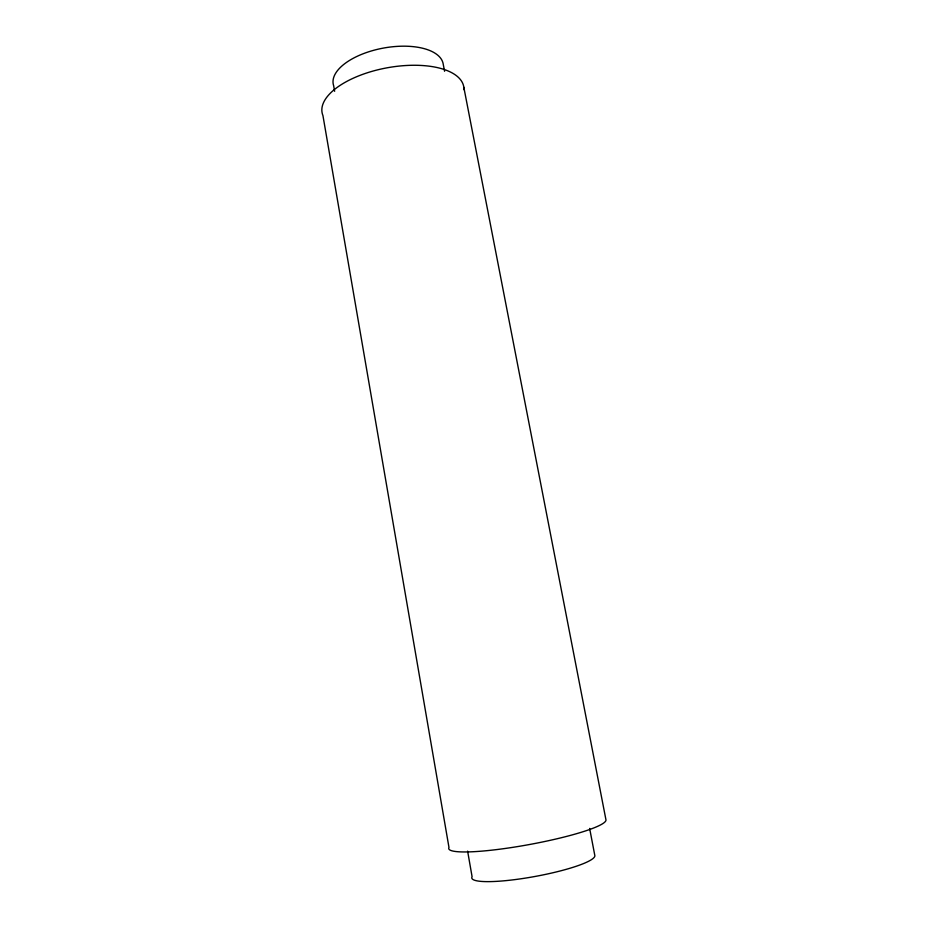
<?xml version="1.0" encoding="UTF-8"?>
<svg xmlns="http://www.w3.org/2000/svg" width="928" height="928" viewBox="0 0 928 928"><rect width="100%" height="100%" fill="white"/><g stroke="black" fill="none" stroke-linecap="round" stroke-linejoin="round"><path stroke-width="1.39" d="M463.814 87.255L605.903 819.552A79.901 10.544 -10.4 0 1 526.292 845.095A79.901 10.544 -10.4 0 1 448.978 847.461L322.932 115.548A72.001 32.364 -10.4 0 1 387.022 67.825A72.001 32.364 -10.4 0 1 463.965 89.68M444.582 71.282L443.248 64.345A55.889 26.274 -10.4 0 0 382.081 48.337A55.889 26.274 -10.4 0 0 333.662 85.736L334.637 91.292M589.64 828.426L594.871 855.767A62.536 9.872 -10.4 0 1 530.352 877.296A62.536 9.872 -10.4 0 1 472.085 876.705L467.619 851.138"/></g></svg>
